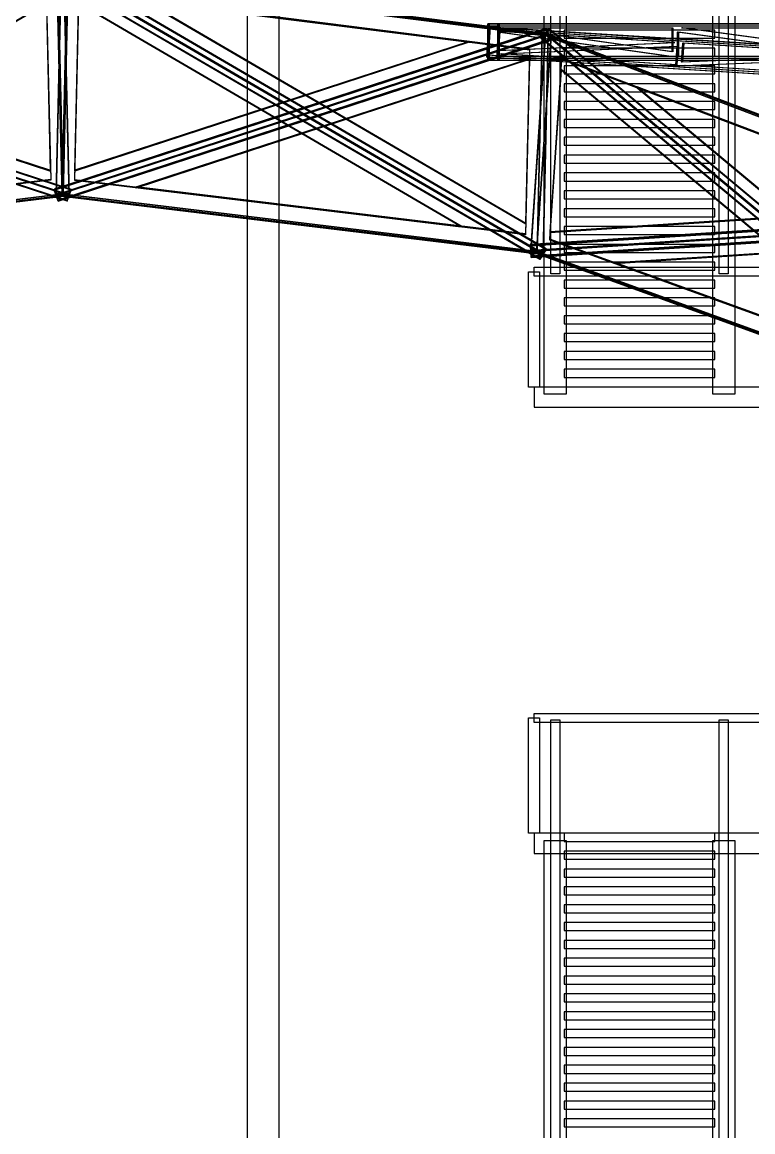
# Model space of a CAD drawing. Header units: millimetres. Extents: x -48000 to 1060615, y -2000 to 333000.
# Drawn here: x -403 to 6880, y 28663 to 39720 of the extents above; entities that cross this region are included whole.
import ezdxf

# ---------------------------------------------------------------- set-up
doc = ezdxf.new("R2010")
doc.units = ezdxf.units.MM
doc.layers.add('D-STR-CORE', color=7, linetype='Continuous', lineweight=25)
doc.layers.add('D-STR-STRC', color=7, linetype='Continuous', lineweight=25)

msp = doc.modelspace()

# ---------------------------------------------------------------- linework, layer by layer
at = {"layer": 'D-STR-CORE'}
for points in [[(1840, 18300), (2160, 18300), (2160, 224550), (1840, 224550)], [(1840, 18300), (2160, 18300), (2160, 224550), (1840, 224550)], [(4865, 37213.33), (4865, 41659.17), (4955, 41659.17), (4955, 37213.33)], [(6545, 37213.33), (6545, 41659.17), (6635, 41659.17), (6635, 37213.33)], [(4800, 36013.33), (4800, 40459.17), (5020, 40459.17), (5020, 36013.33)], [(6480, 36013.33), (6480, 40459.17), (6700, 40459.17), (6700, 36013.33)], [(5000, 39560), (6500, 39560), (6500, 39640), (5000, 39640)], [(5000, 39382.17), (6500, 39382.17), (6500, 39462.17), (5000, 39462.17)], [(5000, 39204.33), (6500, 39204.33), (6500, 39284.33), (5000, 39284.33)], [(5000, 39026.5), (6500, 39026.5), (6500, 39106.5), (5000, 39106.5)], [(5000, 38848.67), (6500, 38848.67), (6500, 38928.67), (5000, 38928.67)], [(5000, 38670.83), (6500, 38670.83), (6500, 38750.83), (5000, 38750.83)], [(5000, 38493), (6500, 38493), (6500, 38573), (5000, 38573)], [(5000, 38315.17), (6500, 38315.17), (6500, 38395.17), (5000, 38395.17)], [(5000, 38137.33), (6500, 38137.33), (6500, 38217.33), (5000, 38217.33)], [(5000, 37959.5), (6500, 37959.5), (6500, 38039.5), (5000, 38039.5)], [(5000, 37781.67), (6500, 37781.67), (6500, 37861.67), (5000, 37861.67)], [(5000, 37603.83), (6500, 37603.83), (6500, 37683.83), (5000, 37683.83)], [(5000, 37426), (6500, 37426), (6500, 37506), (5000, 37506)], [(4700, 37278.33), (9300, 37278.33), (9300, 37188.33), (4700, 37188.33)], [(5000, 37248.17), (6500, 37248.17), (6500, 37328.17), (5000, 37328.17)], [(4645, 36083.33), (4645, 37233.33), (4755, 37233.33), (4755, 36083.33)], [(5000, 37070.33), (6500, 37070.33), (6500, 37150.33), (5000, 37150.33)], [(5000, 36892.5), (6500, 36892.5), (6500, 36972.5), (5000, 36972.5)], [(5000, 36714.67), (6500, 36714.67), (6500, 36794.67), (5000, 36794.67)], [(5000, 36536.83), (6500, 36536.83), (6500, 36616.83), (5000, 36616.83)], [(5000, 36359), (6500, 36359), (6500, 36439), (5000, 36439)], [(5000, 36181.17), (6500, 36181.17), (6500, 36261.17), (5000, 36261.17)], [(4700, 35883.33), (9300, 35883.33), (9300, 36083.33), (4700, 36083.33)], [(4645, 31637.5), (4645, 32787.5), (4755, 32787.5), (4755, 31637.5)], [(4700, 32832.5), (9300, 32832.5), (9300, 32742.5), (4700, 32742.5)], [(4865, 28321.67), (4865, 32767.5), (4955, 32767.5), (4955, 28321.67)], [(6545, 28321.67), (6545, 32767.5), (6635, 32767.5), (6635, 28321.67)], [(4700, 31437.5), (9300, 31437.5), (9300, 31637.5), (4700, 31637.5)], [(5000, 31557.5), (6500, 31557.5), (6500, 31637.5), (5000, 31637.5)], [(4800, 27121.67), (4800, 31567.5), (5020, 31567.5), (5020, 27121.67)], [(6480, 27121.67), (6480, 31567.5), (6700, 31567.5), (6700, 27121.67)], [(5000, 31379.67), (6500, 31379.67), (6500, 31459.67), (5000, 31459.67)], [(5000, 31201.83), (6500, 31201.83), (6500, 31281.83), (5000, 31281.83)], [(5000, 31024), (6500, 31024), (6500, 31104), (5000, 31104)], [(5000, 30846.17), (6500, 30846.17), (6500, 30926.17), (5000, 30926.17)], [(5000, 30668.33), (6500, 30668.33), (6500, 30748.33), (5000, 30748.33)], [(5000, 30490.5), (6500, 30490.5), (6500, 30570.5), (5000, 30570.5)], [(5000, 30312.67), (6500, 30312.67), (6500, 30392.67), (5000, 30392.67)], [(5000, 30134.83), (6500, 30134.83), (6500, 30214.83), (5000, 30214.83)], [(5000, 29957), (6500, 29957), (6500, 30037), (5000, 30037)], [(5000, 29779.17), (6500, 29779.17), (6500, 29859.17), (5000, 29859.17)], [(5000, 29601.33), (6500, 29601.33), (6500, 29681.33), (5000, 29681.33)], [(5000, 29423.5), (6500, 29423.5), (6500, 29503.5), (5000, 29503.5)], [(5000, 29245.67), (6500, 29245.67), (6500, 29325.67), (5000, 29325.67)], [(5000, 29067.83), (6500, 29067.83), (6500, 29147.83), (5000, 29147.83)], [(5000, 28890), (6500, 28890), (6500, 28970), (5000, 28970)], [(5000, 28712.17), (6500, 28712.17), (6500, 28792.17), (5000, 28792.17)]]:
    msp.add_lwpolyline(points, close=True, dxfattribs=at)
at = {"layer": 'D-STR-STRC'}
for points in [[(17.71, 40269.13), (4820.47, 37465.94)], [(4820.6, 37461.65), (17.83, 40264.84)], [(17.95, 40260.55), (4820.72, 37457.35)], [(4820.84, 37453.06), (18.07, 40256.26)], [(-44.63, 40170.23), (4758.14, 37367.03)], [(4758.26, 37362.74), (-44.51, 40165.93)], [(-44.39, 40161.64), (4758.38, 37358.45)], [(4758.5, 37354.16), (-44.26, 40157.35)], [(-13.73, 40193.97), (4840.59, 39579.49)], [(4840.59, 39579.49), (-13.73, 40193.97)], [(-13.28, 40213.24), (4841.05, 39598.74)], [(4841.05, 39598.74), (-13.28, 40213.24)], [(4238.74, 39702.22), (26573.15, 39702.22)], [(4238.74, 39702.22), (4338.54, 39702.22)], [(4238.74, 39702.22), (26573.15, 39702.22)], [(4238.74, 39702.22), (4338.54, 39702.22)], [(4250.15, 39702.22), (26584.55, 39702.22)], [(4250.15, 39702.22), (4349.95, 39702.22)], [(4250.15, 39702.22), (26584.55, 39702.22)], [(4250.15, 39702.22), (4349.95, 39702.22)], [(83.81, 38044.72), (-4822.07, 39647.04)], [(-4821.95, 39651.33), (83.93, 38049.01)], [(84.05, 38053.3), (-4821.83, 39655.63)], [(-4821.71, 39659.92), (84.18, 38057.59)], [(4821.71, 39659.92), (-84.18, 38057.59)], [(-84.05, 38053.3), (4821.83, 39655.63)], [(4821.95, 39651.33), (-83.93, 38049.01)], [(-83.81, 38044.72), (4822.07, 39647.04)], [(4238.74, 39682.22), (26573.15, 39682.22)], [(4238.74, 39682.22), (26573.15, 39682.22)], [(27117.08, 38218.64), (4246.13, 39651.97)], [(27117.08, 38218.64), (4246.13, 39651.97)], [(27118.33, 38238.6), (4247.37, 39671.93)], [(4346.82, 39665.7), (4247.37, 39671.93)], [(27118.33, 38238.6), (4247.37, 39671.93)], [(4346.82, 39665.7), (4247.37, 39671.93)], [(4250.15, 39682.22), (26584.55, 39682.22)], [(4250.15, 39682.22), (26584.55, 39682.22)], [(27129.86, 38218.64), (4258.9, 39651.97)], [(27129.86, 38218.64), (4258.9, 39651.97)], [(27131.1, 38238.6), (4260.15, 39671.93)], [(4359.59, 39665.7), (4260.15, 39671.93)], [(27131.1, 38238.6), (4260.15, 39671.93)], [(4359.59, 39665.7), (4260.15, 39671.93)], [(4781.53, 39605.37), (4841.02, 39597.83)], [(4841.02, 39597.83), (4781.53, 39605.37)], [(4781.54, 39605.57), (4841.03, 39598.04)], [(4841.03, 39598.04), (4781.54, 39605.57)], [(4811.06, 39586.23), (9660.46, 37744.57)], [(9660.46, 37744.57), (4811.06, 39586.23)], [(4812.29, 39604.53), (4868.13, 39583.33)], [(4868.13, 39583.33), (4812.29, 39604.53)], [(4812.31, 39604.74), (4868.15, 39583.54)], [(4868.15, 39583.54), (4812.31, 39604.74)], [(4812.35, 39605.44), (9661.81, 37763.75)], [(9661.81, 37763.75), (4812.35, 39605.44)], [(4851.29, 39655.73), (9554.64, 35732.78)], [(9555, 35728.37), (4851.65, 39651.31)], [(4852.01, 39646.9), (9555.36, 35723.95)], [(9555.72, 35719.54), (4852.37, 39642.48)], [(45.5, 37935.25), (-4860.38, 39537.57)], [(-4860.26, 39541.86), (45.62, 37939.54)], [(45.74, 37943.83), (-4860.14, 39546.15)], [(-4860.02, 39550.44), (45.87, 37948.12)], [(4860.02, 39550.44), (-45.87, 37948.12)], [(-45.74, 37943.83), (4860.14, 39546.15)], [(4860.26, 39541.86), (-45.62, 37939.54)], [(-45.5, 37935.25), (4860.38, 39537.57)], [(4772.34, 39568.39), (9475.69, 35645.45)], [(9476.05, 35641.03), (4772.7, 39563.98)], [(4773.06, 39559.56), (9476.41, 35636.62)], [(9476.77, 35632.2), (4773.42, 39555.15)], [(27099.7, 37939.18), (4228.74, 39372.51)], [(4328.19, 39366.28), (4228.74, 39372.51)], [(27099.7, 37939.18), (4228.74, 39372.51)], [(4328.19, 39366.28), (4228.74, 39372.51)], [(27100.94, 37959.14), (4229.99, 39392.47)], [(27100.94, 37959.14), (4229.99, 39392.47)], [(4238.74, 39362.22), (26573.15, 39362.22)], [(4238.74, 39362.22), (26573.15, 39362.22)], [(27112.47, 37939.18), (4241.52, 39372.51)], [(4340.96, 39366.28), (4241.52, 39372.51)], [(27112.47, 37939.18), (4241.52, 39372.51)], [(4340.96, 39366.28), (4241.52, 39372.51)], [(27113.71, 37959.14), (4242.76, 39392.47)], [(27113.71, 37959.14), (4242.76, 39392.47)], [(4250.15, 39362.22), (26584.55, 39362.22)], [(4250.15, 39362.22), (26584.55, 39362.22)], [(4238.74, 39342.22), (26573.15, 39342.22)], [(4238.74, 39342.22), (4338.54, 39342.22)], [(4238.74, 39342.22), (26573.15, 39342.22)], [(4238.74, 39342.22), (4338.54, 39342.22)], [(4250.15, 39342.22), (26584.55, 39342.22)], [(4250.15, 39342.22), (4349.95, 39342.22)], [(4250.15, 39342.22), (26584.55, 39342.22)], [(4250.15, 39342.22), (4349.95, 39342.22)], [(-4789.94, 37429.3), (64.39, 38015.69)], [(64.39, 38015.69), (-4789.94, 37429.3)], [(-4789.49, 37410.05), (64.84, 37996.42)], [(64.84, 37996.42), (-4789.49, 37410.05)], [(-64.84, 37996.42), (4789.49, 37410.05)], [(4789.49, 37410.05), (-64.84, 37996.42)], [(-64.82, 37997.33), (-5.32, 37990.14)], [(4.59, 37988.95), (-64.82, 37997.33)], [(-64.82, 37997.12), (-5.33, 37989.94)], [(4.59, 37988.74), (-64.82, 37997.12)], [(-64.39, 38015.69), (4789.94, 37429.3)], [(4789.94, 37429.3), (-64.39, 38015.69)], [(-4.59, 37988.95), (64.82, 37997.33)], [(-4.59, 37988.74), (64.82, 37997.12)], [(64.82, 37997.33), (5.32, 37990.14)], [(64.82, 37997.12), (5.33, 37989.94)], [(9657.61, 37827.91), (4662.06, 37503.97)], [(4662.42, 37499.55), (9657.98, 37823.49)], [(9658.34, 37819.08), (4662.78, 37495.14)], [(4663.14, 37490.72), (9658.7, 37814.67)], [(9664.91, 37712.83), (4669.36, 37388.89)], [(4669.72, 37384.47), (9665.27, 37708.41)], [(9665.64, 37704), (4670.08, 37380.06)], [(4670.44, 37375.64), (9666, 37699.59)], [(4666.25, 37439.81), (9515.7, 35682.49)], [(9515.7, 35682.49), (4666.25, 37439.81)], [(4666.3, 37440.5), (4722.14, 37420.27)], [(4722.14, 37420.27), (4666.3, 37440.5)], [(4666.31, 37440.71), (4722.15, 37420.48)], [(4722.15, 37420.48), (4666.31, 37440.71)], [(4667.55, 37459.01), (9517.05, 35701.66)], [(9517.05, 35701.66), (4667.55, 37459.01)], [(4730.01, 37417.93), (4789.51, 37410.75)], [(4789.51, 37410.75), (4730.01, 37417.93)], [(4730.02, 37418.14), (4789.51, 37410.95)], [(4789.51, 37410.95), (4730.02, 37418.14)]]:
    msp.add_lwpolyline(points, dxfattribs=at)
for points in [[(64.72, 37992.15), (13.16, 40208.97), (-4841.16, 39594.47)], [(-4841.05, 39598.74), (64.84, 37996.42), (13.28, 40213.24)], [(64.84, 37996.42), (13.28, 40213.24), (-4841.05, 39598.74)], [(-4840.93, 39603.02), (64.95, 38000.69), (13.4, 40217.52)], [(-4789.62, 37405.77), (13.15, 40208.97), (64.7, 37992.15)], [(-4789.49, 37410.05), (13.28, 40213.24), (64.84, 37996.42)], [(13.28, 40213.24), (64.84, 37996.42), (-4789.49, 37410.05)], [(13.41, 40217.52), (64.97, 38000.69), (-4789.35, 37414.32)], [(-13.41, 40217.52), (-64.97, 38000.69), (4789.35, 37414.32)], [(4840.93, 39603.02), (-64.95, 38000.69), (-13.4, 40217.52)], [(-13.28, 40213.24), (-64.84, 37996.42), (4789.49, 37410.05)], [(-64.84, 37996.42), (-13.28, 40213.24), (4841.05, 39598.74)], [(4841.05, 39598.74), (-64.84, 37996.42), (-13.28, 40213.24)], [(4789.49, 37410.05), (-13.28, 40213.24), (-64.84, 37996.42)], [(-64.82, 37997.12), (-64.82, 37997.33), (-13.3, 40212.54), (-13.3, 40212.33)], [(-64.82, 37997.12), (-64.82, 37997.33), (-13.3, 40212.54), (-13.3, 40212.33)], [(-64.72, 37992.15), (-13.16, 40208.97), (4841.16, 39594.47)], [(4789.62, 37405.77), (-13.15, 40208.97), (-64.7, 37992.15)], [(-4.59, 37988.74), (-4.59, 37988.95), (-56.11, 40203.75), (-56.11, 40203.55)], [(5.33, 37989.94), (5.32, 37990.14), (-46.2, 40205.01), (-46.19, 40204.8)], [(-13.39, 40217.55), (4789.38, 37414.35), (4840.93, 39603.05)], [(-13.28, 40213.24), (4789.49, 37410.05), (4841.05, 39598.74)], [(4789.49, 37410.05), (4841.05, 39598.74), (-13.28, 40213.24)], [(4789.6, 37405.74), (4841.16, 39594.43), (-13.17, 40208.93)], [(-5.33, 37989.94), (-5.32, 37990.14), (46.2, 40205.01), (46.19, 40204.8)], [(4.59, 37988.74), (4.59, 37988.95), (56.11, 40203.75), (56.11, 40203.55)], [(64.82, 37997.12), (64.82, 37997.33), (13.3, 40212.54), (13.3, 40212.33)], [(64.82, 37997.12), (64.82, 37997.33), (13.3, 40212.54), (13.3, 40212.33)], [(-120.98, 38235.84), (-162.28, 40011.76), (-4051.15, 39519.48)], [(-4051.03, 39523.75), (-120.86, 38240.11), (-162.17, 40016.04)], [(-120.86, 38240.11), (-162.17, 40016.04), (-4051.03, 39523.75)], [(-4050.91, 39528.03), (-120.75, 38244.39), (-162.05, 40020.31)], [(4050.91, 39528.03), (120.75, 38244.39), (162.05, 40020.31)], [(120.86, 38240.11), (162.17, 40016.04), (4051.03, 39523.75)], [(4051.03, 39523.75), (120.86, 38240.11), (162.17, 40016.04)], [(120.98, 38235.84), (162.28, 40011.76), (4051.15, 39519.48)], [(813.08, 39938.04), (4616.5, 37718.13), (4657.33, 39451.41)], [(813.2, 39933.73), (4616.61, 37713.82), (4657.44, 39447.1)], [(4616.61, 37713.82), (4657.44, 39447.1), (813.2, 39933.73)], [(4616.72, 37709.52), (4657.55, 39442.79), (813.31, 39929.43)], [(-3973.26, 37679.25), (-159.81, 39905.02), (-118.88, 38144.84)], [(-3973.13, 37683.52), (-159.68, 39909.29), (-118.74, 38149.11)], [(-159.68, 39909.29), (-118.74, 38149.11), (-3973.13, 37683.52)], [(-159.55, 39913.56), (-118.61, 38153.39), (-3972.99, 37687.8)], [(159.55, 39913.56), (118.61, 38153.39), (3972.99, 37687.8)], [(159.68, 39909.29), (118.74, 38149.11), (3973.13, 37683.52)], [(3973.13, 37683.52), (159.68, 39909.29), (118.74, 38149.11)], [(3973.26, 37679.25), (159.81, 39905.02), (118.88, 38144.84)], [(4250.15, 39702.22), (4238.74, 39702.22), (4238.74, 39682.22), (4250.15, 39682.22)], [(4238.74, 39702.22), (4238.74, 39342.22), (26573.15, 39342.22), (26573.15, 39702.22)], [(4250.15, 39702.22), (4238.74, 39702.22), (4238.74, 39342.22), (4250.15, 39342.22)], [(4238.74, 39702.22), (4250.15, 39702.22), (4250.15, 39682.22), (4238.74, 39682.22)], [(4238.74, 39702.22), (4238.74, 39342.22), (26573.15, 39342.22), (26573.15, 39702.22)], [(4238.74, 39702.22), (4250.15, 39702.22), (4250.15, 39342.22), (4238.74, 39342.22)], [(4239.76, 39702.22), (4239.76, 39342.22), (26574.16, 39342.22), (26574.16, 39702.22)], [(4239.76, 39702.22), (4239.76, 39342.22), (26574.16, 39342.22), (26574.16, 39702.22)], [(4249.13, 39702.22), (4249.13, 39342.22), (26583.54, 39342.22), (26583.54, 39702.22)], [(4249.13, 39702.22), (4249.13, 39342.22), (26583.54, 39342.22), (26583.54, 39702.22)], [(4250.15, 39702.22), (4250.15, 39342.22), (26584.55, 39342.22), (26584.55, 39702.22)], [(4250.15, 39702.22), (4250.15, 39342.22), (26584.55, 39342.22), (26584.55, 39702.22)], [(4349.95, 39702.22), (4338.54, 39702.22), (4338.54, 39342.22), (4349.95, 39342.22)], [(4338.54, 39702.22), (4349.95, 39702.22), (4349.95, 39342.22), (4338.54, 39342.22)], [(64.71, 37992.11), (-4841.17, 39594.43), (-4789.62, 37405.74)], [(-4841.05, 39598.74), (-4789.49, 37410.05), (64.84, 37996.42)], [(64.84, 37996.42), (-4841.05, 39598.74), (-4789.49, 37410.05)], [(-4840.92, 39603.05), (-4789.36, 37414.35), (64.97, 38000.73)], [(4840.92, 39603.05), (4789.36, 37414.35), (-64.97, 38000.73)], [(-64.84, 37996.42), (4841.05, 39598.74), (4789.49, 37410.05)], [(4841.05, 39598.74), (4789.49, 37410.05), (-64.84, 37996.42)], [(-64.71, 37992.11), (4841.17, 39594.43), (4789.62, 37405.74)], [(27118.33, 38238.6), (27099.7, 37939.18), (4228.74, 39372.51), (4247.37, 39671.93)], [(4247.37, 39671.93), (4260.15, 39671.93), (4241.52, 39372.51), (4228.74, 39372.51)], [(27118.33, 38238.6), (27099.7, 37939.18), (4228.74, 39372.51), (4247.37, 39671.93)], [(4260.15, 39671.93), (4247.37, 39671.93), (4228.74, 39372.51), (4241.52, 39372.51)], [(27119.69, 38238.6), (27101.06, 37939.18), (4230.11, 39372.51), (4248.73, 39671.93)], [(27119.69, 38238.6), (27101.06, 37939.18), (4230.11, 39372.51), (4248.73, 39671.93)], [(27129.74, 38238.6), (27111.11, 37939.18), (4240.15, 39372.51), (4258.78, 39671.93)], [(27129.74, 38238.6), (27111.11, 37939.18), (4240.15, 39372.51), (4258.78, 39671.93)], [(27131.1, 38238.6), (27112.47, 37939.18), (4241.52, 39372.51), (4260.15, 39671.93)], [(27131.1, 38238.6), (27112.47, 37939.18), (4241.52, 39372.51), (4260.15, 39671.93)], [(4247.37, 39671.93), (4260.15, 39671.93), (4258.9, 39651.97), (4246.13, 39651.97)], [(4260.15, 39671.93), (4247.37, 39671.93), (4246.13, 39651.97), (4258.9, 39651.97)], [(4346.82, 39665.7), (4359.59, 39665.7), (4340.96, 39366.28), (4328.19, 39366.28)], [(4359.59, 39665.7), (4346.82, 39665.7), (4328.19, 39366.28), (4340.96, 39366.28)], [(6090.64, 39516.33), (4344.33, 39625.78), (4332.72, 39439.14)], [(6090.64, 39516.33), (4344.33, 39625.78), (4332.72, 39439.14)], [(6092, 39516.33), (4345.69, 39625.78), (4334.08, 39439.14)], [(6092, 39516.33), (4345.69, 39625.78), (4334.08, 39439.14)], [(4338.54, 39620.22), (4338.54, 39382.22), (6030.58, 39382.22)], [(4338.54, 39620.22), (4338.54, 39382.22), (6030.58, 39382.22)], [(4339.55, 39620.22), (4339.55, 39382.22), (6031.6, 39382.22)], [(4339.55, 39620.22), (4339.55, 39382.22), (6031.6, 39382.22)], [(6102.05, 39516.33), (4355.74, 39625.78), (4344.13, 39439.14)], [(6102.05, 39516.33), (4355.74, 39625.78), (4344.13, 39439.14)], [(6103.41, 39516.33), (4357.1, 39625.78), (4345.49, 39439.14)], [(6103.41, 39516.33), (4357.1, 39625.78), (4345.49, 39439.14)], [(4348.93, 39620.22), (4348.93, 39382.22), (6040.97, 39382.22)], [(4348.93, 39620.22), (4348.93, 39382.22), (6040.97, 39382.22)], [(4349.95, 39620.22), (4349.95, 39382.22), (6041.99, 39382.22)], [(4349.95, 39620.22), (4349.95, 39382.22), (6041.99, 39382.22)], [(4380.46, 39662.22), (6072.5, 39662.22), (6072.5, 39424.22)], [(4380.46, 39662.22), (6072.5, 39662.22), (6072.5, 39424.22)], [(4381.47, 39662.22), (6073.51, 39662.22), (6073.51, 39424.22)], [(4381.47, 39662.22), (6073.51, 39662.22), (6073.51, 39424.22)], [(4390.85, 39662.22), (6082.89, 39662.22), (6082.89, 39424.22)], [(4390.85, 39662.22), (6082.89, 39662.22), (6082.89, 39424.22)], [(4391.86, 39662.22), (6083.9, 39662.22), (6083.9, 39424.22)], [(4391.86, 39662.22), (6083.9, 39662.22), (6083.9, 39424.22)], [(4811.96, 39609.81), (4665.85, 37444.18), (9515.3, 35686.86)], [(9661.45, 37768.12), (4665.89, 37444.18), (4812, 39609.81)], [(4812.35, 39605.44), (4666.25, 37439.81), (9515.7, 35682.49)], [(4666.25, 37439.81), (4812.35, 39605.44), (9661.81, 37763.75)], [(9661.81, 37763.75), (4666.25, 37439.81), (4812.35, 39605.44)], [(9515.7, 35682.49), (4812.35, 39605.44), (4666.25, 37439.81)], [(4666.3, 37440.5), (4666.31, 37440.71), (4812.31, 39604.74), (4812.29, 39604.53)], [(4666.3, 37440.5), (4666.31, 37440.71), (4812.31, 39604.74), (4812.29, 39604.53)], [(4666.61, 37435.44), (4812.71, 39601.07), (9662.16, 37759.38)], [(9516.1, 35678.12), (4812.75, 39601.06), (4666.65, 37435.43)], [(4722.14, 37420.27), (4722.15, 37420.48), (4868.15, 39583.54), (4868.13, 39583.33)], [(4722.14, 37420.27), (4722.15, 37420.48), (4868.15, 39583.54), (4868.13, 39583.33)], [(4730.01, 37417.93), (4730.02, 37418.14), (4781.54, 39605.57), (4781.53, 39605.37)], [(4730.01, 37417.93), (4730.02, 37418.14), (4781.54, 39605.57), (4781.53, 39605.37)], [(4851.29, 39655.73), (4772.34, 39568.39), (4773.06, 39559.56), (4852.01, 39646.9)], [(4773.42, 39555.15), (4852.37, 39642.48), (4851.65, 39651.31), (4772.7, 39563.98)], [(4789.51, 37410.75), (4789.51, 37410.95), (4841.03, 39598.04), (4841.02, 39597.83)], [(4789.51, 37410.75), (4789.51, 37410.95), (4841.03, 39598.04), (4841.02, 39597.83)], [(4811.06, 39586.23), (4811.06, 39586.23), (4812.35, 39605.44), (4812.35, 39605.44)], [(4811.06, 39586.23), (4811.06, 39586.23), (4812.35, 39605.44), (4812.35, 39605.44)], [(4812.03, 39609.89), (9515.38, 35686.95), (9661.48, 37768.2)], [(4812.35, 39605.44), (9515.7, 35682.49), (9661.81, 37763.75)], [(9515.7, 35682.49), (9661.81, 37763.75), (4812.35, 39605.44)], [(9516.03, 35678.03), (9662.13, 37759.29), (4812.68, 39600.98)], [(4821.71, 39659.92), (4860.02, 39550.44), (4860.26, 39541.86), (4821.95, 39651.33)], [(4860.38, 39537.57), (4822.07, 39647.04), (4821.83, 39655.63), (4860.14, 39546.15)], [(4840.59, 39579.49), (4840.59, 39579.49), (4841.05, 39598.74), (4841.05, 39598.74)], [(4840.59, 39579.49), (4840.59, 39579.49), (4841.05, 39598.74), (4841.05, 39598.74)], [(6127.39, 39620.22), (6127.39, 39382.22), (7891.78, 39382.22)], [(6127.39, 39620.22), (6127.39, 39382.22), (7891.78, 39382.22)], [(6128.4, 39620.22), (6128.4, 39382.22), (7892.8, 39382.22)], [(6128.4, 39620.22), (6128.4, 39382.22), (7892.8, 39382.22)], [(6137.78, 39620.22), (6137.78, 39382.22), (7902.17, 39382.22)], [(6137.78, 39620.22), (6137.78, 39382.22), (7902.17, 39382.22)], [(6138.79, 39620.22), (6138.79, 39382.22), (7903.19, 39382.22)], [(6138.79, 39620.22), (6138.79, 39382.22), (7903.19, 39382.22)], [(6169.3, 39662.22), (7933.7, 39662.22), (7933.7, 39424.22)], [(6169.3, 39662.22), (7933.7, 39662.22), (7933.7, 39424.22)], [(6170.32, 39662.22), (7934.71, 39662.22), (7934.71, 39424.22)], [(6170.32, 39662.22), (7934.71, 39662.22), (7934.71, 39424.22)], [(6179.69, 39662.22), (7944.09, 39662.22), (7944.09, 39424.22)], [(6179.69, 39662.22), (7944.09, 39662.22), (7944.09, 39424.22)], [(6180.71, 39662.22), (7945.1, 39662.22), (7945.1, 39424.22)], [(6180.71, 39662.22), (7945.1, 39662.22), (7945.1, 39424.22)], [(6121.41, 39481.34), (6109.79, 39294.71), (4363.49, 39404.15)], [(6121.41, 39481.34), (6109.79, 39294.71), (4363.49, 39404.15)], [(6122.77, 39481.34), (6111.16, 39294.71), (4364.85, 39404.15)], [(6122.77, 39481.34), (6111.16, 39294.71), (4364.85, 39404.15)], [(6132.82, 39481.34), (6121.2, 39294.71), (4374.9, 39404.15)], [(6132.82, 39481.34), (6121.2, 39294.71), (4374.9, 39404.15)], [(6134.18, 39481.34), (6122.57, 39294.71), (4376.26, 39404.15)], [(6134.18, 39481.34), (6122.57, 39294.71), (4376.26, 39404.15)], [(7996.55, 39396.89), (6178.15, 39510.85), (6166.54, 39324.21)], [(7996.55, 39396.89), (6178.15, 39510.85), (6166.54, 39324.21)], [(7997.91, 39396.89), (6179.51, 39510.85), (6167.9, 39324.21)], [(7997.91, 39396.89), (6179.51, 39510.85), (6167.9, 39324.21)], [(8007.96, 39396.89), (6189.56, 39510.85), (6177.95, 39324.21)], [(8007.96, 39396.89), (6189.56, 39510.85), (6177.95, 39324.21)], [(8009.32, 39396.89), (6190.92, 39510.85), (6179.31, 39324.21)], [(8009.32, 39396.89), (6190.92, 39510.85), (6179.31, 39324.21)], [(4229.99, 39392.47), (4242.76, 39392.47), (4241.52, 39372.51), (4228.74, 39372.51)], [(4242.76, 39392.47), (4229.99, 39392.47), (4228.74, 39372.51), (4241.52, 39372.51)], [(4250.15, 39362.22), (4238.74, 39362.22), (4238.74, 39342.22), (4250.15, 39342.22)], [(4238.74, 39362.22), (4250.15, 39362.22), (4250.15, 39342.22), (4238.74, 39342.22)], [(4655.15, 39359.46), (4613.94, 37610.3), (734.48, 38078.92)], [(734.61, 38074.61), (4655.28, 39355.15), (4614.07, 37605.99)], [(4655.28, 39355.15), (4614.07, 37605.99), (734.61, 38074.61)], [(734.74, 38070.3), (4655.41, 39350.84), (4614.2, 37601.68)], [(8851.69, 37889.08), (4858.7, 37630.15), (4975.48, 39361.16)], [(4859.06, 37625.78), (4975.84, 39356.79), (8852.05, 37884.71)], [(8852.05, 37884.71), (4859.06, 37625.78), (4975.84, 39356.79)], [(4859.42, 37621.41), (4976.2, 39352.42), (8852.41, 37880.34)], [(8027.32, 39361.9), (8015.71, 39175.26), (6197.3, 39289.22)], [(8027.32, 39361.9), (8015.71, 39175.26), (6197.3, 39289.22)], [(8028.68, 39361.9), (8017.07, 39175.26), (6198.67, 39289.22)], [(8028.68, 39361.9), (8017.07, 39175.26), (6198.67, 39289.22)], [(8038.73, 39361.9), (8027.12, 39175.26), (6208.71, 39289.22)], [(8038.73, 39361.9), (8027.12, 39175.26), (6208.71, 39289.22)], [(8040.09, 39361.9), (8028.48, 39175.26), (6210.08, 39289.22)], [(8040.09, 39361.9), (8028.48, 39175.26), (6210.08, 39289.22)], [(4967.91, 39249.79), (4854, 37561.45), (8634.67, 36191.43)], [(4968.31, 39245.42), (4854.4, 37557.08), (8635.07, 36187.06)], [(8635.07, 36187.06), (4968.31, 39245.42), (4854.4, 37557.08)], [(8635.47, 36182.69), (4968.71, 39241.04), (4854.8, 37552.7)], [(5727.45, 39075.97), (9360.28, 36045.92), (9473.13, 37653.47)], [(5727.78, 39071.52), (9360.6, 36041.47), (9473.45, 37649.01)], [(9360.6, 36041.47), (9473.45, 37649.01), (5727.78, 39071.52)], [(9360.92, 36037.01), (9473.77, 37644.56), (5728.1, 39067.06)], [(-84.18, 38057.59), (-45.87, 37948.12), (-45.62, 37939.54), (-83.93, 38049.01)], [(-45.5, 37935.25), (-83.81, 38044.72), (-84.05, 38053.3), (-45.74, 37943.83)], [(45.5, 37935.25), (83.81, 38044.72), (84.05, 38053.3), (45.74, 37943.83)], [(84.18, 38057.59), (45.87, 37948.12), (45.62, 37939.54), (83.93, 38049.01)], [(-64.39, 38015.69), (-64.39, 38015.69), (-64.84, 37996.42), (-64.84, 37996.42)], [(-64.39, 38015.69), (-64.39, 38015.69), (-64.84, 37996.42), (-64.84, 37996.42)], [(64.39, 38015.69), (64.39, 38015.69), (64.84, 37996.42), (64.84, 37996.42)], [(64.39, 38015.69), (64.39, 38015.69), (64.84, 37996.42), (64.84, 37996.42)], [(9661.44, 37768.21), (9515.34, 35686.95), (4665.89, 37444.26)], [(4666.25, 37439.81), (9661.81, 37763.75), (9515.7, 35682.49)], [(9661.81, 37763.75), (9515.7, 35682.49), (4666.25, 37439.81)], [(4666.62, 37435.35), (9662.17, 37759.29), (9516.07, 35678.03)], [(4662.06, 37503.97), (4669.36, 37388.89), (4670.08, 37380.06), (4662.78, 37495.14)], [(4670.44, 37375.64), (4663.14, 37490.72), (4662.42, 37499.55), (4669.72, 37384.47)], [(9468.12, 37582.49), (9352.21, 35931.23), (5504.68, 37325.47)], [(5505.04, 37321.01), (9468.49, 37578.03), (9352.57, 35926.77)], [(9468.49, 37578.03), (9352.57, 35926.77), (5505.04, 37321.01)], [(5505.4, 37316.55), (9468.85, 37573.57), (9352.93, 35922.31)], [(4667.55, 37459.01), (4667.55, 37459.01), (4666.25, 37439.81), (4666.25, 37439.81)], [(4667.55, 37459.01), (4667.55, 37459.01), (4666.25, 37439.81), (4666.25, 37439.81)], [(4820.47, 37465.94), (4758.14, 37367.03), (4758.38, 37358.45), (4820.72, 37457.35)], [(4758.5, 37354.16), (4820.84, 37453.06), (4820.6, 37461.65), (4758.26, 37362.74)], [(4789.94, 37429.3), (4789.94, 37429.3), (4789.49, 37410.05), (4789.49, 37410.05)], [(4789.94, 37429.3), (4789.94, 37429.3), (4789.49, 37410.05), (4789.49, 37410.05)]]:
    msp.add_lwpolyline(points, close=True, dxfattribs=at)

doc.saveas('drawing.dxf')
